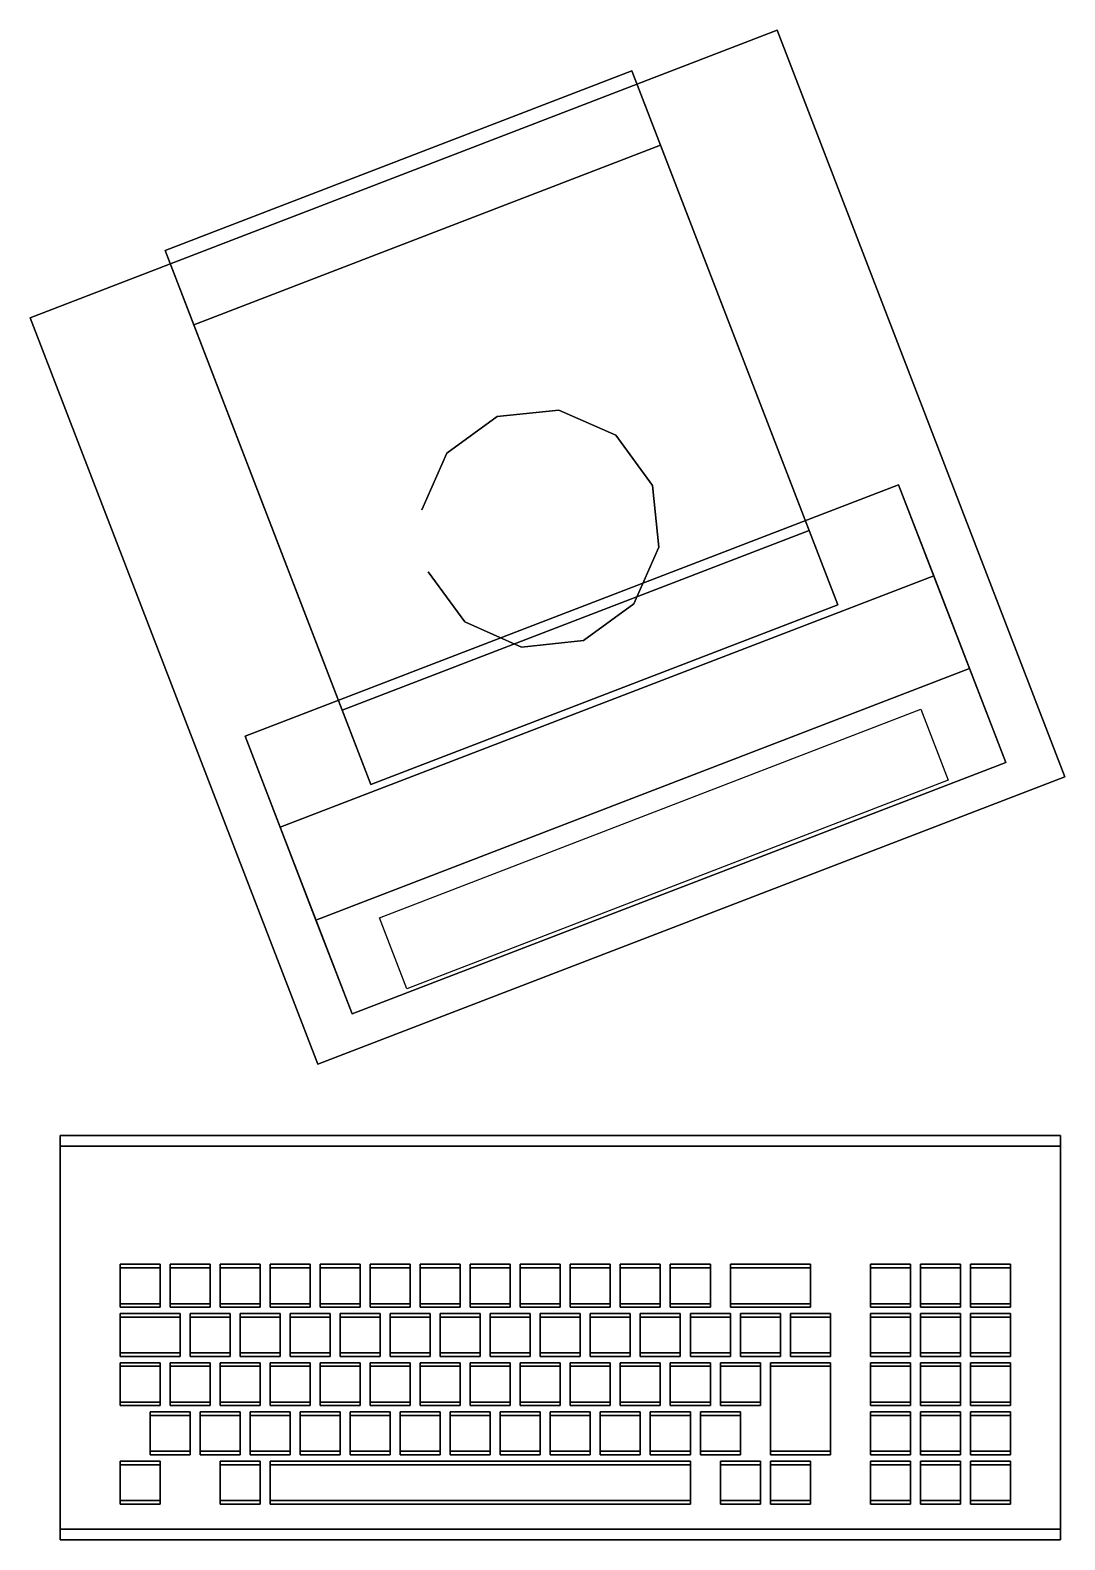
# Model space of a CAD drawing. Extents: x -1.5 to 50.2, y -0.5 to 74.9.
import ezdxf

# ---------------------------------------------------------------- set-up
doc = ezdxf.new("R2010")
doc.units = 0
doc.header["$LTSCALE"] = 25
doc.header["$MEASUREMENT"] = 0
doc.layers.get('0').update_dxf_attribs({"linetype": 'CONTINUOUS'})

# ---------------------------------------------------------------- blocks, each defined once
blk = doc.blocks.new('BOX')
at = {"color": 0, "linetype": 'ByBlock'}
mesh = blk.add_polymesh((6, 3), dxfattribs=at)
for k, corner in enumerate([(1, 0, 1), (1, 0), (1, 0), (0, 0, 1), (0, 0), (0, 0), (0, 1, 1), (0, 1), (0, 0), (1, 1, 1), (1, 1), (1, 0), (1, 1, 1), (1, 1, 1), (1, 0, 1), (0, 1, 1), (0, 1, 1), (0, 0, 1)]):
    mesh.set_mesh_vertex(divmod(k, 3), corner)

msp = doc.modelspace()

# ---------------------------------------------------------------- linework, layer by layer
at = {"color": 0, "linetype": 'ByBlock'}
for points in [[(14.597, 25.756, 19.655), (12.79, 30.448, 48.292), (45.451, 43.027, 48.292), (47.259, 38.335, 19.655)], [(17.325, 27.02, 23.681), (15.958, 30.57, 45.35), (43.02, 40.993, 45.35), (44.387, 37.443, 23.681)]]:
    msp.add_3dface(points, dxfattribs=at)

# ---------------------------------------------------------------- block references
at = {"color": 0, "linetype": 'ByBlock', "extrusion": (-2.81523e-11, -0.178885, 0.98387), "xscale": 50, "yscale": 20, "zscale": 3, "rotation": 359.999999990983}
msp.add_blockref('BOX', (0, 0, 0), dxfattribs=at)
at = {"color": 0, "linetype": 'ByBlock', "extrusion": (-2.81523e-11, -0.178885, 0.98387), "rotation": 359.999999990983}
for p, xscale, yscale in [((3, 12, 3), 2, 2), ((5.5, 12, 3), 2, 2), ((8, 12, 3), 2, 2), ((10.5, 12, 3), 2, 2), ((13, 12, 3), 2, 2), ((15.5, 12, 3), 2, 2), ((18, 12, 3), 2, 2), ((20.5, 12, 3), 2, 2), ((23, 12, 3), 2, 2), ((25.5, 12, 3), 2, 2), ((28, 12, 3), 2, 2), ((30.5, 12, 3), 2, 2), ((33.5, 12, 3), 4, 2), ((40.5, 12, 3), 2, 2), ((43, 12, 3), 2, 2), ((45.5, 12, 3), 2, 2), ((3, 9.5, 3), 3, 2), ((6.5, 9.5, 3), 2, 2), ((9, 9.5, 3), 2, 2), ((11.5, 9.5, 3), 2, 2), ((14, 9.5, 3), 2, 2), ((16.5, 9.5, 3), 2, 2), ((19, 9.5, 3), 2, 2), ((21.5, 9.5, 3), 2, 2), ((24, 9.5, 3), 2, 2), ((26.5, 9.5, 3), 2, 2), ((29, 9.5, 3), 2, 2), ((31.5, 9.5, 3), 2, 2), ((34, 9.5, 3), 2, 2), ((36.5, 9.5, 3), 2, 2), ((40.5, 9.5, 3), 2, 2), ((43, 9.5, 3), 2, 2), ((45.5, 9.5, 3), 2, 2), ((3, 7, 3), 2, 2), ((5.5, 7, 3), 2, 2), ((8, 7, 3), 2, 2), ((10.5, 7, 3), 2, 2), ((13, 7, 3), 2, 2), ((15.5, 7, 3), 2, 2), ((18, 7, 3), 2, 2), ((20.5, 7, 3), 2, 2), ((23, 7, 3), 2, 2), ((25.5, 7, 3), 2, 2), ((28, 7, 3), 2, 2), ((30.5, 7, 3), 2, 2), ((33, 7, 3), 2, 2), ((35.5, 4.5, 3), 3, 4.5), ((40.5, 7, 3), 2, 2), ((43, 7, 3), 2, 2), ((45.5, 7, 3), 2, 2), ((4.5, 4.5, 3), 2, 2), ((7, 4.5, 3), 2, 2), ((9.5, 4.5, 3), 2, 2), ((12, 4.5, 3), 2, 2), ((14.5, 4.5, 3), 2, 2), ((17, 4.5, 3), 2, 2), ((19.5, 4.5, 3), 2, 2), ((22, 4.5, 3), 2, 2), ((24.5, 4.5, 3), 2, 2), ((27, 4.5, 3), 2, 2), ((29.5, 4.5, 3), 2, 2), ((32, 4.5, 3), 2, 2), ((40.5, 4.5, 3), 2, 2), ((43, 4.5, 3), 2, 2), ((45.5, 4.5, 3), 2, 2), ((3, 2, 3), 2, 2), ((8, 2, 3), 2, 2), ((10.5, 2, 3), 21, 2), ((33, 2, 3), 2, 2), ((35.5, 2, 3), 2, 2), ((40.5, 2, 3), 2, 2), ((43, 2, 3), 2, 2), ((45.5, 2, 3), 2, 2)]:
    msp.add_blockref('BOX', p, dxfattribs=dict(at, xscale=xscale, yscale=yscale))

# ---------------------------------------------------------------- meshes
at = {"color": 0, "linetype": 'ByBlock'}
mesh = msp.add_polymesh((6, 3), dxfattribs=at)
for k, corner in enumerate([(-1.49, 60.569, 15.011), (-1.49, 60.569, 0.011), (-1.49, 60.569, 0.011), (35.837, 74.945, 15.011), (35.837, 74.945, 0.011), (35.837, 74.945, 0.011), (50.214, 37.619, 15.011), (50.214, 37.619, 0.011), (35.837, 74.945, 0.011), (12.887, 23.242, 15.011), (12.887, 23.242, 0.011), (-1.49, 60.569, 0.011), (12.887, 23.242, 15.011), (12.887, 23.242, 15.011), (-1.49, 60.569, 15.011), (50.214, 37.619, 15.011), (50.214, 37.619, 15.011), (35.837, 74.945, 15.011)]):
    mesh.set_mesh_vertex(divmod(k, 3), corner)
mesh = msp.add_polymesh((6, 3), dxfattribs=at)
for k, corner in enumerate([(5.252, 63.93, 39.284), (6.687, 60.206, 16.557), (6.687, 60.206, 16.557), (28.582, 72.915, 39.284), (30.016, 69.191, 16.557), (30.016, 69.191, 16.557), (37.432, 49.937, 43.608), (38.866, 46.214, 20.881), (30.016, 69.191, 16.557), (14.103, 40.952, 43.608), (15.537, 37.228, 20.881), (6.687, 60.206, 16.557), (14.103, 40.952, 43.608), (14.103, 40.952, 43.608), (5.252, 63.93, 39.284), (37.432, 49.937, 43.608), (37.432, 49.937, 43.608), (28.582, 72.915, 39.284)]):
    mesh.set_mesh_vertex(divmod(k, 3), corner)
mesh = msp.add_polymesh((2, 12), dxfattribs=dict(at, n_close=True))
for k, corner in enumerate([(18.403, 47.87, 15.011), (20.232, 45.36, 15.011), (23.07, 44.1, 15.011), (26.159, 44.428, 15.011), (28.67, 46.256, 15.011), (29.93, 49.095, 15.011), (29.601, 52.183, 15.011), (27.773, 54.694, 15.011), (24.934, 55.954, 15.011), (21.846, 55.626, 15.011), (19.335, 53.797, 15.011), (18.075, 50.959, 15.011), (18.403, 47.87, 18.864), (20.232, 45.36, 20.328), (23.07, 44.1, 20.328), (26.159, 44.428, 20.328), (28.67, 46.256, 20.328), (29.93, 49.095, 20.328), (29.601, 52.183, 18.864), (27.773, 54.694, 18.864), (24.934, 55.954, 18.279), (21.846, 55.626, 18.279), (19.335, 53.797, 18.279), (18.075, 50.959, 18.864)]):
    mesh.set_mesh_vertex(divmod(k, 12), corner)
mesh = msp.add_polymesh((6, 3), dxfattribs=at)
for k, corner in enumerate([(9.25, 39.639, 46.562), (11.003, 35.088, 18.791), (11.003, 35.088, 18.791), (41.911, 52.219, 46.562), (43.664, 47.668, 18.791), (43.664, 47.668, 18.791), (45.451, 43.027, 48.292), (47.259, 38.335, 19.655), (43.664, 47.668, 18.791), (12.79, 30.448, 48.292), (14.597, 25.756, 19.655), (11.003, 35.088, 18.791), (12.79, 30.448, 48.292), (12.79, 30.448, 48.292), (9.25, 39.639, 46.562), (45.451, 43.027, 48.292), (45.451, 43.027, 48.292), (41.911, 52.219, 46.562)]):
    mesh.set_mesh_vertex(divmod(k, 3), corner)

doc.saveas('drawing.dxf')
